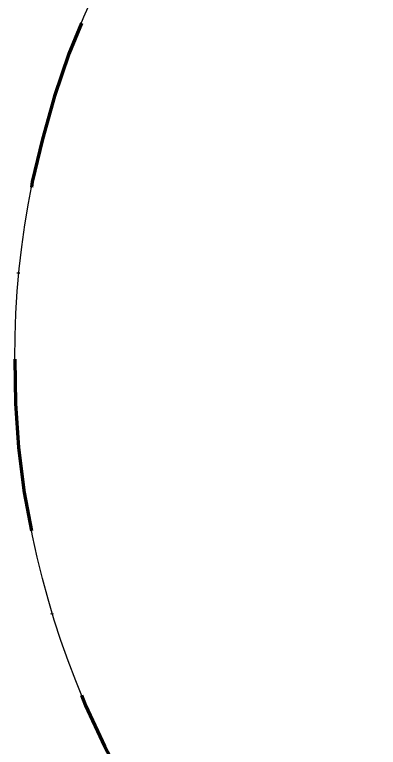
# Model space of a CAD drawing. Header units: millimetres. Extents: x 4161 to 13726, y 828 to 4470.
# Drawn here: x 8499 to 8633.5, y 1327.4 to 1598.5 of the extents above; entities that cross this region are included whole.
import ezdxf

# ---------------------------------------------------------------- set-up
doc = ezdxf.new("R2010")
doc.units = ezdxf.units.MM
doc.header["$LTSCALE"] = 10
doc.layers.add('AUX_01', color=1, linetype='Continuous')
doc.layers.add('P', color=250, linetype='Continuous', lineweight=100)

# ---------------------------------------------------------------- blocks, each defined once
blk = doc.blocks.new('A$C264A139D')
at = {"layer": 'P', "color": 0, "linetype": 'Continuous'}
for points in [[(24.71, 495), (20, 483.53), (14.71, 467.94), (10.29, 452.06), (6.47, 436.18), (6.18, 434.12)], [(1.47, 402.35), (1.47, 402.65)], [(0, 370.59), (0.29, 354.12), (1.47, 337.94), (3.53, 321.18), (6.18, 307.06)], [(13.82, 276.18), (13.82, 276.47)], [(24.71, 246.18), (26.18, 242.35), (33.24, 227.35), (40.88, 212.94), (49.12, 198.53), (54.71, 190)]]:
    blk.add_lwpolyline(points, dxfattribs=at)

msp = doc.modelspace()

# ---------------------------------------------------------------- linework, layer by layer
at = {"layer": 'AUX_01'}
msp.add_circle((8824.29, 1471.17), 325.22, dxfattribs=at)

# ---------------------------------------------------------------- block references
msp.add_blockref('A$C264A139D', (8499.04, 1100.44), dxfattribs=at)

doc.saveas('drawing.dxf')
